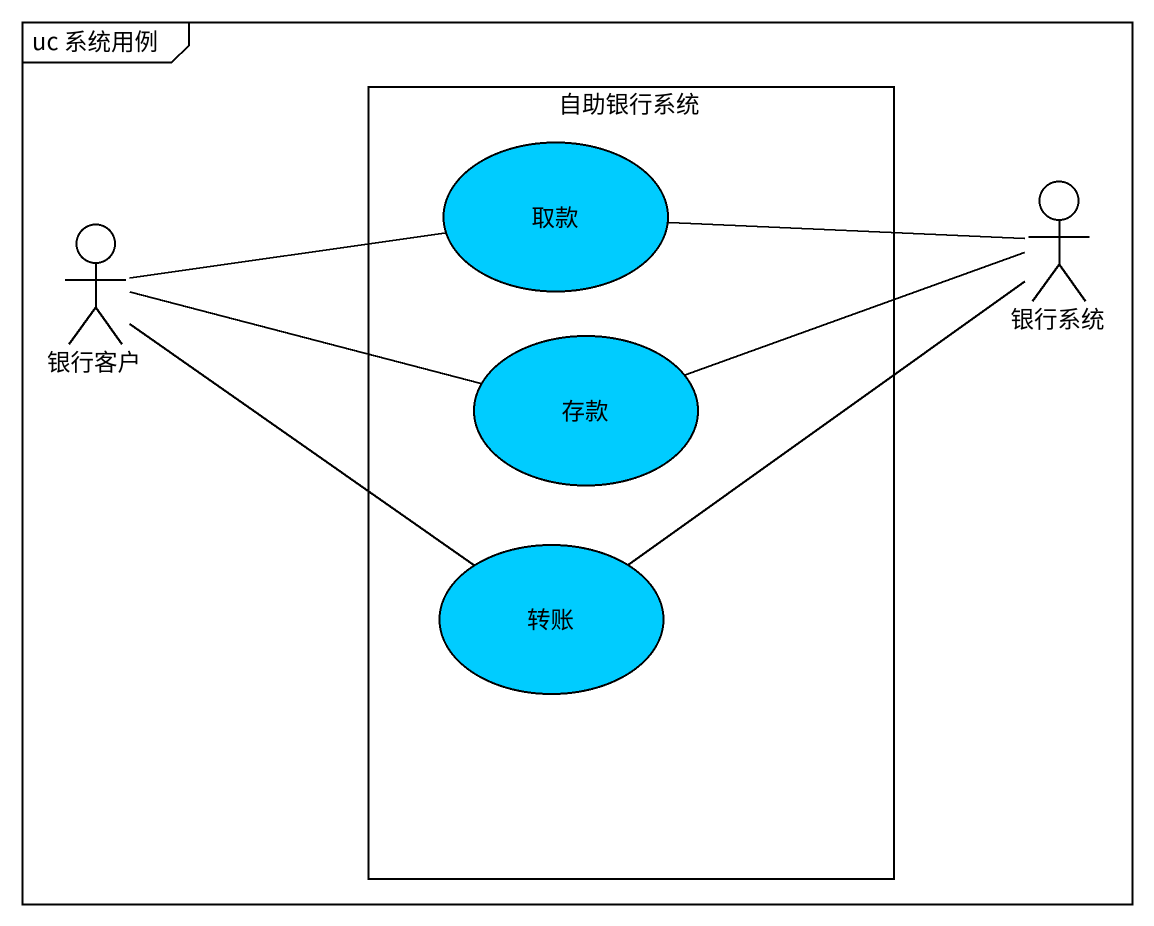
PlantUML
@startuml
mainframe uc 系统用例
rectangle 自助银行系统 {
  usecase 取款 #00CCFF
  usecase 存款 #00CCFF
  usecase 转账 #00CCFF
}
actor 银行系统
actor 银行客户
取款 -right- 银行系统
银行客户 -right- 取款
银行客户 -right- 存款
银行客户 -- 转账
存款 -right- 银行系统
转账 -up- 银行系统
@enduml
